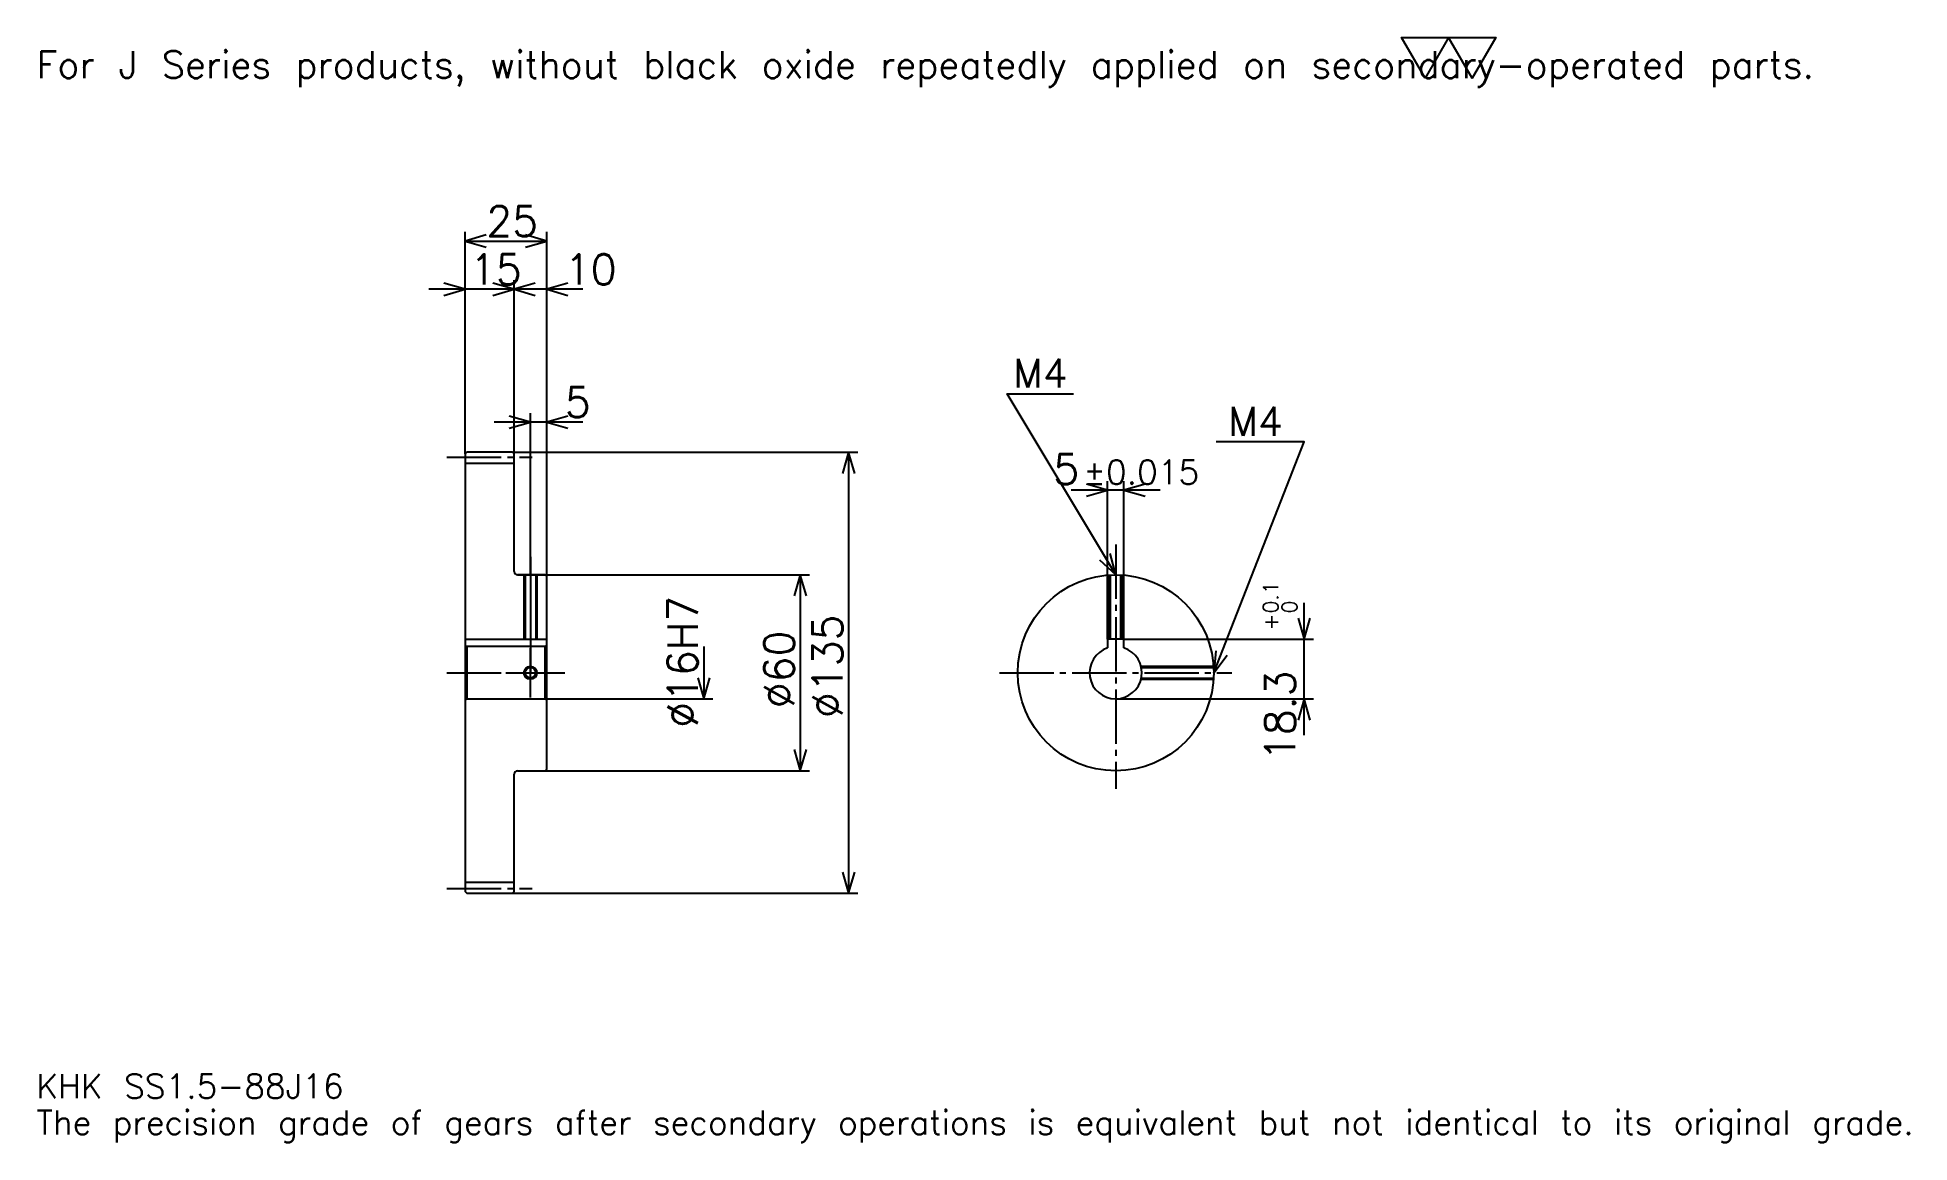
# Model space of a CAD drawing. Extents: x 19 to 592, y 7 to 345.
import ezdxf

# ---------------------------------------------------------------- set-up
doc = ezdxf.new("R2010")
doc.units = 0
doc.linetypes.add('DASHDOT', pattern=[22.173913, 16.630435, -1.847826, 1.847826, -1.847826])
doc.layers.get('0').update_dxf_attribs({"linetype": 'CONTINUOUS'})
doc.layers.add('DASHDOT', color=6, linetype='DASHDOT')
doc.styles.add('KANJI', font='TXT', dxfattribs={"bigfont": 'BIGFONT'})

msp = doc.modelspace()

# ---------------------------------------------------------------- linework, layer by layer
at = {"color": 5}
for p, q in [((149.67392, 218.097824), (149.67392, 285.543488)), ((149.67392, 282.771729), (174.67392, 282.771729)), ((174.67392, 218.097824), (174.67392, 285.543488)), ((164.67392, 218.097824), (164.67392, 270.760864)), ((175.76088, 267.989136), (138.58696, 267.989136)), ((185.76088, 267.989136), (153.58696, 267.989136)), ((169.67392, 218.097824), (169.67392, 230.108688)), ((185.76088, 227.336945), (158.58696, 227.336945)), ((149.67392, 217.597824), (149.67392, 218.097824)), ((164.17392, 218.097824), (174.67392, 218.097824)), ((164.67392, 217.597824), (164.67392, 218.097824)), ((169.67392, 180.597824), (169.67392, 218.097824)), ((169.67392, 180.597824), (169.67392, 218.097824)), ((174.67392, 218.097824), (269.836975, 218.097824)), ((174.67392, 180.097824), (174.67392, 218.097824)), ((267.065216, 218.097824), (267.065216, 83.097824)), ((362.391296, 206.467392), (335.217407, 206.467392)), ((346.304352, 160.897827), (346.304352, 209.239136)), ((351.304352, 160.897827), (351.304352, 209.239136)), ((165.67392, 180.597824), (174.67392, 180.597824)), ((174.67392, 180.597824), (255.054352, 180.597824)), ((252.282623, 180.597824), (252.282623, 120.597824)), ((406.521759, 131.510864), (406.521759, 171.984787)), ((351.304352, 160.897827), (409.293488, 160.897827)), ((222.717407, 158.597824), (222.717407, 142.597824)), ((174.67392, 142.597824), (225.489136, 142.597824)), ((348.804352, 142.597824), (409.293488, 142.597824)), ((165.67392, 120.597824), (174.67392, 120.597824)), ((174.67392, 120.597824), (255.054352, 120.597824)), ((164.17392, 83.097824), (174.67392, 83.097824)), ((174.67392, 83.097824), (269.836975, 83.097824))]:
    msp.add_line(p, q, dxfattribs=at)
at = {"color": 4}
for p, q in [((149.67392, 214.722824), (164.67392, 214.722824)), ((149.67392, 160.897827), (174.67392, 160.897827)), ((150.17392, 158.597824), (150.17392, 142.597824)), ((174.17392, 158.597824), (174.67392, 159.097824)), ((174.17392, 142.597824), (174.67392, 142.097824)), ((149.67392, 86.472824), (164.67392, 86.472824))]:
    msp.add_line(p, q, dxfattribs=at)
at = {"color": 7}
msp.add_lwpolyline([(443.478271, 332.608704), (436.271759, 345.100006), (465.097839, 345.100006), (457.891327, 332.608704), (450.684784, 345.100006), (443.478271, 332.608704)], dxfattribs=at)
at = {"color": 5}
for points in [[(156.141312, 284.619568), (149.67392, 282.771729), (156.141312, 280.92392)], [(168.206528, 280.92392), (174.67392, 282.771729), (168.206528, 284.619568)], [(143.206528, 266.141296), (149.67392, 267.989136), (143.206528, 269.836945)], [(158.206528, 266.141296), (164.67392, 267.989136), (158.206528, 269.836945)], [(171.141312, 269.836945), (164.67392, 267.989136), (171.141312, 266.141296)], [(181.141312, 269.836945), (174.67392, 267.989136), (181.141312, 266.141296)], [(348.804352, 180.597824), (315.543488, 236.032608), (335.869568, 236.032608)], [(163.206528, 225.489136), (169.67392, 227.336945), (163.206528, 229.184784)], [(181.141312, 229.184784), (174.67392, 227.336945), (181.141312, 225.489136)], [(268.913055, 211.630432), (267.065216, 218.097824), (265.217407, 211.630432)], [(378.804352, 150.597824), (406.521759, 221.25), (379.543518, 221.25)], [(339.836975, 204.619568), (346.304352, 206.467392), (339.836975, 208.315216)], [(357.771729, 208.315216), (351.304352, 206.467392), (357.771729, 204.619568)], [(343.892395, 185.192871), (348.804352, 180.597824), (347.061401, 187.094269)], [(254.130432, 174.130432), (252.282623, 180.597824), (250.434784, 174.130432)], [(404.67395, 167.365219), (406.521759, 160.897827), (408.369598, 167.365219)], [(379.446106, 157.29332), (378.804352, 150.597824), (382.886475, 155.943634)], [(220.869568, 149.065216), (222.717407, 142.597824), (224.565216, 149.065216)], [(408.369598, 136.130432), (406.521759, 142.597824), (404.67395, 136.130432)], [(250.434784, 127.065216), (252.282623, 120.597824), (254.130432, 127.065216)], [(265.217407, 89.565216), (267.065216, 83.097824), (268.913055, 89.565216)]]:
    msp.add_lwpolyline(points, dxfattribs=at)
at = {"color": 4}
for points in [[(164.67392, 181.597824), (164.67392, 217.597824), (164.17392, 218.097824), (150.17392, 218.097824), (149.67392, 217.597824), (149.67392, 142.097824)], [(165.67392, 120.597824), (174.17392, 120.597824), (174.67392, 121.097824), (174.67392, 180.097824), (174.17392, 180.597824), (165.67392, 180.597824)], [(167.67392, 180.597824), (167.67392, 160.897827)], [(168.053925, 180.597824), (168.053925, 160.897827)], [(171.293915, 180.597824), (171.293915, 160.897827)], [(171.67392, 180.597824), (171.67392, 160.897827)], [(346.804352, 160.897827), (346.804352, 180.531082)], [(347.184357, 160.897827), (347.184357, 180.554047)], [(350.424347, 160.897827), (350.424347, 180.554047)], [(350.804352, 160.897827), (350.804352, 180.531082)], [(351.304352, 158.197159), (351.304352, 160.897827), (346.304352, 160.897827), (346.304352, 158.197159)], [(149.67392, 142.097824), (150.17392, 142.597824), (174.17392, 142.597824), (174.17392, 158.597824), (150.17392, 158.597824), (149.67392, 159.097824)], [(356.550323, 152.597824), (378.73761, 152.597824)], [(356.638611, 152.217819), (378.760559, 152.217819)], [(356.638611, 148.977829), (378.760559, 148.977829)], [(356.550323, 148.597824), (378.73761, 148.597824)], [(149.67392, 142.097824), (149.67392, 83.597824), (150.17392, 83.097824), (164.17392, 83.097824), (164.67392, 83.597824), (164.67392, 119.597824)]]:
    msp.add_lwpolyline(points, dxfattribs=at)
for centre, radius in [((348.804352, 150.597824), 30), ((169.67392, 150.597824), 1.62)]:
    msp.add_circle(centre, radius, dxfattribs=at)
at = {"color": 7}
msp.add_circle((169.67392, 150.597824), 2, dxfattribs=at)
at = {"color": 4}
for centre, radius, start, end in [((165.67392, 181.597824), 1, 180, 270), ((348.804352, 150.597824), 8, 108.209957329, 71.790042671), ((165.67392, 119.597824), 1, 90, 180)]:
    msp.add_arc(centre, radius, start, end, dxfattribs=at)
at = {"layer": 'DASHDOT', "color": 7}
for p, q in [((144.130447, 216.597824), (170.217392, 216.597824)), ((348.804352, 189.83696), (348.804352, 115.054344)), ((169.67392, 180.597824), (169.67392, 150.597824)), ((144.130447, 150.597824), (180.217392, 150.597824)), ((313.260864, 150.597824), (384.347839, 150.597824)), ((144.130447, 84.597824), (170.217392, 84.597824))]:
    msp.add_line(p, q, dxfattribs=at)
for points in [[(169.67392, 186.141296), (169.67392, 155.35434)], [(169.67392, 143.054352), (169.67392, 158.141296)], [(162.130447, 150.597824), (177.217392, 150.597824)]]:
    msp.add_lwpolyline(points, dxfattribs=at)

# ---------------------------------------------------------------- texts
at = {"color": 7, "style": 'KANJI'}
for s, height, p in [('For J Series products, without black oxide repeatedly applied on secondary-operated parts.', 8.315217, (18.47826, 332.608704)), ('25', 9.23913, (156.168488, 284.25)), ('15', 9.23913, (151.168488, 269.467407)), ('10', 9.23913, (180.217392, 269.467407)), ('M4', 8.869566, (317.391296, 237.880432)), ('5', 9.23913, (180.217392, 228.815216)), ('M4', 8.869566, (383.239136, 223.097824)), ('5', 9.23913, (329.732971, 208.315216)), ('%%p0.015', 7.391304, (338.87854, 208.315216)), ('KHK SS1.5-88J16', 7.391304, (18.47826, 20.326086)), ('The precision grade of gears after secondary operations is equivalent but not identical to its original grade.', 7.391304, (18.47826, 9.23913))]:
    msp.add_text(s, height=height, dxfattribs=at).set_placement(p)
for s, height, p in [('%%c16H7', 9.23913, (220.869568, 133.736404)), ('0.1', 4.619565, (398.576111, 168.738281)), ('0', 4.619565, (404.304382, 168.738281)), ('%%c135', 9.23913, (265.217407, 136.739136)), ('+', 4.619565, (398.576111, 163.564362)), ('%%c60', 9.23913, (250.434784, 139.741852)), ('18.3', 9.23913, (403.75, 123.573753))]:
    msp.add_text(s, height=height, rotation=90, dxfattribs=at).set_placement(p)

doc.saveas('drawing.dxf')
